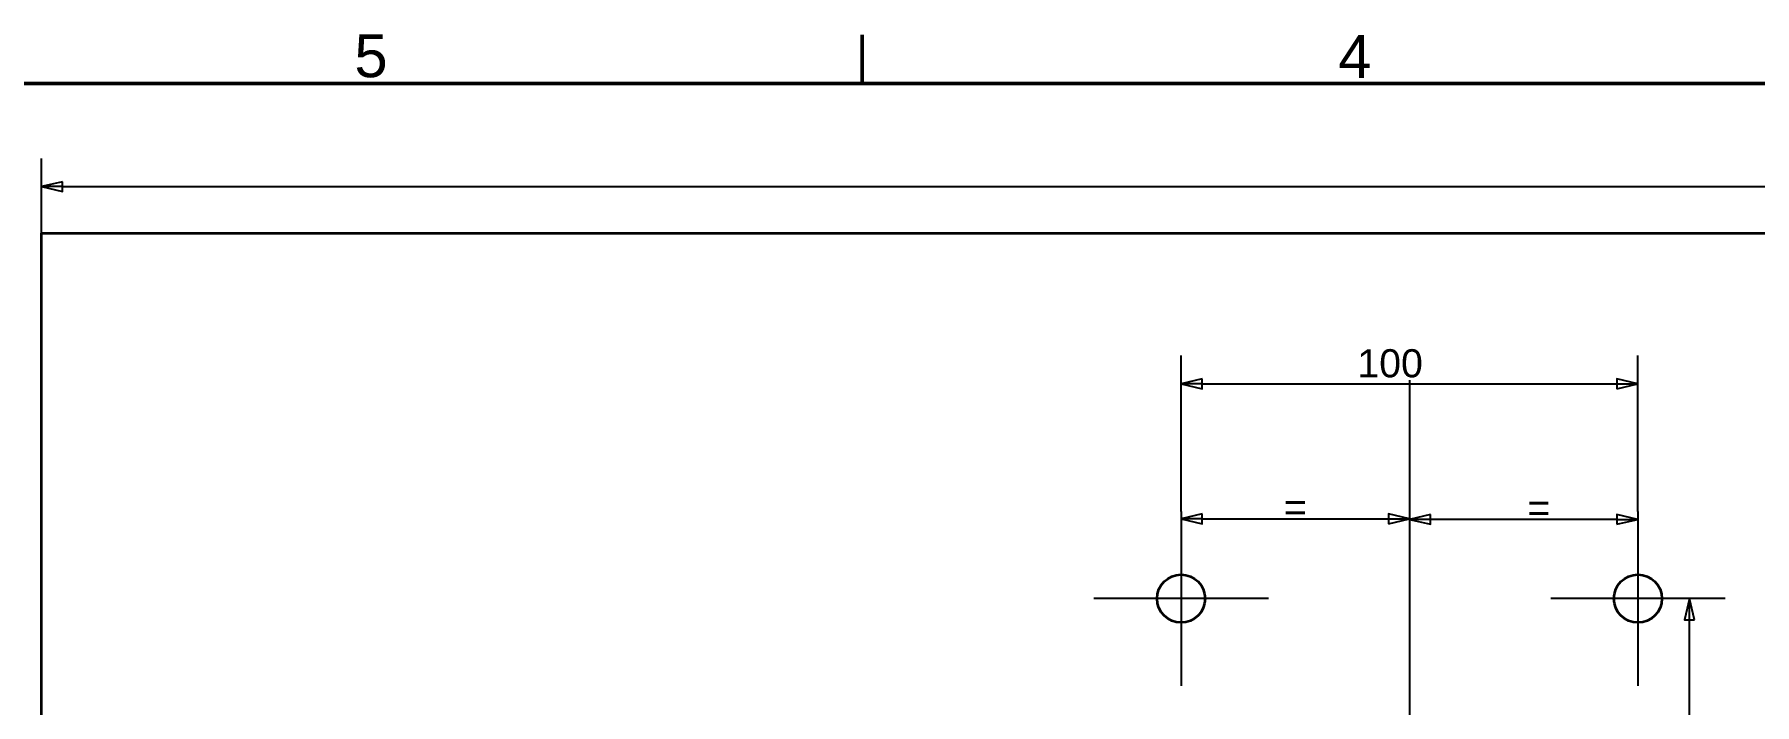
# Paper-space layout 'Top Plate' of a CAD drawing. Header units: millimetres. Extents: x 0 to 420, y 0 to 297.
# Drawn here: x 81.1 to 203.5, y 242.8 to 290.5 of the extents above; entities that cross this region are included whole.
import ezdxf

# ---------------------------------------------------------------- set-up
doc = ezdxf.new("R2010")
doc.units = ezdxf.units.MM
doc.linetypes.add('ACAD_ISO08W100', pattern=[36, 24, -3, 6, -3])
for name, color, linetype, lineweight in [('2dTransBorder', 255, 'Continuous', 35), ('Center Mark', 255, 'ACAD_ISO08W100', 25), ('Dimensions', 5, 'Continuous', 25), ('Visible Edges', 255, 'Continuous', 50)]:
    doc.layers.add(name, color=color, linetype=linetype, lineweight=lineweight)
doc.layers.add('Title', color=7, linetype='Continuous')
doc.styles.add('Current-ISO', font='ARIAL.TTF')
doc.styles.add('Text Style5', font='ARIAL.TTF')

# ---------------------------------------------------------------- blocks, each defined once
blk = doc.blocks.new('2dCenterMark8')
at = {"layer": 'Center Mark', "lineweight": 25}
for p, q in [((178.93, 265.89), (178.93, 147.06)), ((194.43, 184.69), (163.43, 184.69))]:
    blk.add_line(p, q, dxfattribs=at)
blk = doc.blocks.new('2dTransSymbol33')
at = {"color": 179}
for points in [[(164.18, 265.98), (162.68, 265.63), (164.18, 265.28), (164.18, 265.98)], [(193.68, 265.28), (195.18, 265.63), (193.68, 265.98), (193.68, 265.28)]]:
    blk.add_solid(points, dxfattribs=at)
at = {"layer": 'Dimensions', "color": 179, "linetype": 'Continuous', "lineweight": 25, "true_color": 0x262659}
for p, q in [((162.68, 256.55), (162.68, 267.63)), ((195.18, 256.55), (195.18, 267.63)), ((164.18, 265.98), (162.68, 265.63)), ((164.18, 265.63), (162.68, 265.63)), ((162.68, 265.63), (164.18, 265.28)), ((164.18, 265.28), (164.18, 265.98)), ((164.18, 265.63), (193.68, 265.63)), ((195.18, 265.63), (193.68, 265.98)), ((193.68, 265.98), (193.68, 265.28)), ((193.68, 265.63), (195.18, 265.63)), ((193.68, 265.28), (195.18, 265.63))]:
    blk.add_line(p, q, dxfattribs=at)
for points in [[(164.18, 265.98), (162.68, 265.63), (164.18, 265.28), (164.18, 265.98)], [(193.68, 265.28), (195.18, 265.63), (193.68, 265.98), (193.68, 265.28)]]:
    blk.add_lwpolyline(points, dxfattribs=at)
at = {"layer": 'Dimensions', "color": 18, "linetype": 'Continuous', "lineweight": 25, "true_color": 0x000000, "insert": (175.22, 266.06), "char_height": 2, "attachment_point": 7, "style": 'Text Style5'}
blk.add_mtext('100', dxfattribs=at)
blk = doc.blocks.new('2dTransSymbol34')
at = {"color": 179}
for points in [[(164.18, 256.37), (162.68, 256.02), (164.18, 255.67), (164.18, 256.37)], [(177.43, 255.67), (178.93, 256.02), (177.43, 256.37), (177.43, 255.67)]]:
    blk.add_solid(points, dxfattribs=at)
at = {"layer": 'Dimensions', "color": 179, "linetype": 'Continuous', "lineweight": 25, "true_color": 0x262659}
for p, q in [((162.68, 256.55), (162.68, 258.02)), ((164.18, 256.37), (162.68, 256.02)), ((164.18, 256.02), (162.68, 256.02)), ((162.68, 256.02), (164.18, 255.67)), ((164.18, 255.67), (164.18, 256.37)), ((164.18, 256.02), (177.43, 256.02)), ((178.93, 256.02), (177.43, 256.37)), ((177.43, 256.37), (177.43, 255.67)), ((177.43, 256.02), (178.93, 256.02)), ((177.43, 255.67), (178.93, 256.02))]:
    blk.add_line(p, q, dxfattribs=at)
for points in [[(164.18, 256.37), (162.68, 256.02), (164.18, 255.67), (164.18, 256.37)], [(177.43, 255.67), (178.93, 256.02), (177.43, 256.37), (177.43, 255.67)]]:
    blk.add_lwpolyline(points, dxfattribs=at)
at = {"layer": 'Dimensions', "color": 178, "linetype": 'Continuous', "lineweight": 25, "true_color": 0x000001, "insert": (169.99, 255.85), "char_height": 2, "attachment_point": 7, "style": 'Text Style5'}
blk.add_mtext('=', dxfattribs=at)
blk = doc.blocks.new('2dTransSymbol35')
at = {"color": 179}
for points in [[(180.43, 256.33), (178.93, 255.98), (180.43, 255.63), (180.43, 256.33)], [(193.68, 255.63), (195.18, 255.98), (193.68, 256.33), (193.68, 255.63)]]:
    blk.add_solid(points, dxfattribs=at)
at = {"layer": 'Dimensions', "color": 179, "linetype": 'Continuous', "lineweight": 25, "true_color": 0x262659}
for p, q in [((195.18, 256.55), (195.18, 257.98)), ((180.43, 256.33), (178.93, 255.98)), ((180.43, 255.98), (178.93, 255.98)), ((178.93, 255.98), (180.43, 255.63)), ((180.43, 255.63), (180.43, 256.33)), ((193.68, 255.98), (180.43, 255.98)), ((195.18, 255.98), (193.68, 256.33)), ((193.68, 256.33), (193.68, 255.63)), ((193.68, 255.98), (195.18, 255.98)), ((193.68, 255.63), (195.18, 255.98))]:
    blk.add_line(p, q, dxfattribs=at)
for points in [[(180.43, 256.33), (178.93, 255.98), (180.43, 255.63), (180.43, 256.33)], [(193.68, 255.63), (195.18, 255.98), (193.68, 256.33), (193.68, 255.63)]]:
    blk.add_lwpolyline(points, dxfattribs=at)
at = {"layer": 'Dimensions', "linetype": 'Continuous', "lineweight": 25, "insert": (187.31, 255.81), "char_height": 2, "attachment_point": 7, "style": 'Text Style5'}
blk.add_mtext('=', dxfattribs=at)
blk = doc.blocks.new('2dCenterMark34')
at = {"layer": 'Center Mark', "lineweight": 25}
for p, q in [((162.68, 256.55), (162.68, 244.14)), ((168.89, 250.34), (156.48, 250.34))]:
    blk.add_line(p, q, dxfattribs=at)
blk = doc.blocks.new('2dCenterMark35')
at = {"layer": 'Center Mark', "lineweight": 25}
for p, q in [((195.18, 256.55), (195.18, 244.14)), ((201.39, 250.34), (188.98, 250.34))]:
    blk.add_line(p, q, dxfattribs=at)
blk = doc.blocks.new('2dTransSymbol37')
at = {"color": 179}
for points in [[(199.2, 248.84), (198.85, 250.34), (198.5, 248.84), (199.2, 248.84)], [(198.5, 227.47), (198.85, 225.97), (199.2, 227.47), (198.5, 227.47)]]:
    blk.add_solid(points, dxfattribs=at)
at = {"layer": 'Dimensions', "color": 179, "linetype": 'Continuous', "lineweight": 25, "true_color": 0x262659}
for p, q in [((198.85, 250.34), (198.5, 248.84)), ((198.85, 248.84), (198.85, 250.34)), ((199.2, 248.84), (198.85, 250.34)), ((198.5, 248.84), (199.2, 248.84)), ((198.85, 227.47), (198.85, 248.84)), ((198.5, 227.47), (198.85, 225.97)), ((199.2, 227.47), (198.5, 227.47)), ((198.85, 227.47), (198.85, 225.97)), ((198.85, 225.97), (199.2, 227.47))]:
    blk.add_line(p, q, dxfattribs=at)
for points in [[(199.2, 248.84), (198.85, 250.34), (198.5, 248.84), (199.2, 248.84)], [(198.5, 227.47), (198.85, 225.97), (199.2, 227.47), (198.5, 227.47)]]:
    blk.add_lwpolyline(points, dxfattribs=at)
at = {"layer": 'Dimensions', "color": 18, "linetype": 'Continuous', "lineweight": 25, "true_color": 0x000000, "insert": (198.42, 236.6), "char_height": 2, "attachment_point": 7, "rotation": 90, "style": 'Text Style5'}
blk.add_mtext('75', dxfattribs=at)
blk = doc.blocks.new('2dTransSymbol38')
at = {"color": 179}
blk.add_solid([(83.1, 283.69), (81.6, 283.34), (83.1, 282.99), (83.1, 283.69)], dxfattribs=at)
at = {"layer": 'Dimensions', "color": 179, "linetype": 'Continuous', "lineweight": 25, "true_color": 0x262659}
for p, q in [((81.6, 277.34), (81.6, 285.34)), ((83.1, 283.69), (81.6, 283.34)), ((83.1, 283.34), (81.6, 283.34)), ((81.6, 283.34), (83.1, 282.99)), ((83.1, 282.99), (83.1, 283.69)), ((83.1, 283.34), (377.47, 283.34))]:
    blk.add_line(p, q, dxfattribs=at)
blk.add_lwpolyline([(83.1, 283.69), (81.6, 283.34), (83.1, 282.99), (83.1, 283.69)], dxfattribs=at)
blk = doc.blocks.new('Default Border')
at = {"layer": '2dTransBorder', "color": 179, "linetype": 'Continuous', "lineweight": 50, "true_color": 0x262659}
for points in [[(140, 287), (140, 290.45)], [(10, 10), (10, 287), (410, 287), (410, 10), (10, 10)]]:
    blk.add_lwpolyline(points, dxfattribs=at)
at = {"layer": '2dTransBorder', "color": 179, "lineweight": 211, "char_height": 3.05, "attachment_point": 7, "style": 'Current-ISO'}
for s, insert in [('5', (103.86, 287.4)), ('4', (173.86, 287.4))]:
    blk.add_mtext(s, dxfattribs=dict(at, insert=insert))
blk = doc.blocks.new('Title')
at = {"layer": '2dTransBorder'}
blk.add_blockref('Default Border', (-10, -10), dxfattribs=at)

psp = doc.layouts.new('Top Plate')

# ---------------------------------------------------------------- linework, layer by layer
at = {"layer": 'Visible Edges', "color": 179, "linetype": 'Continuous', "lineweight": 35, "true_color": 0x262659}
for p, q in [((81.6, 42.34), (81.6, 276.34)), ((81.6, 276.34), (378.97, 276.34))]:
    psp.add_line(p, q, dxfattribs=at)
for centre in [(162.68, 250.34), (195.18, 250.34)]:
    psp.add_circle(centre, 1.71, dxfattribs=at)

# ---------------------------------------------------------------- block references
at = {"layer": 'Center Mark'}
for name in ['2dCenterMark8', '2dCenterMark34', '2dCenterMark35']:
    psp.add_blockref(name, (0, 0), dxfattribs=at)
at = {"layer": 'Dimensions'}
for name, p in [('2dTransSymbol38', (0, -3.68)), ('2dTransSymbol33', (0, 0)), ('2dTransSymbol34', (0, 0)), ('2dTransSymbol35', (0, 0)), ('2dTransSymbol37', (0, 0))]:
    psp.add_blockref(name, p, dxfattribs=at)
at = {"layer": 'Title'}
psp.add_blockref('Title', (10, 10), dxfattribs=at)

doc.saveas('drawing.dxf')
